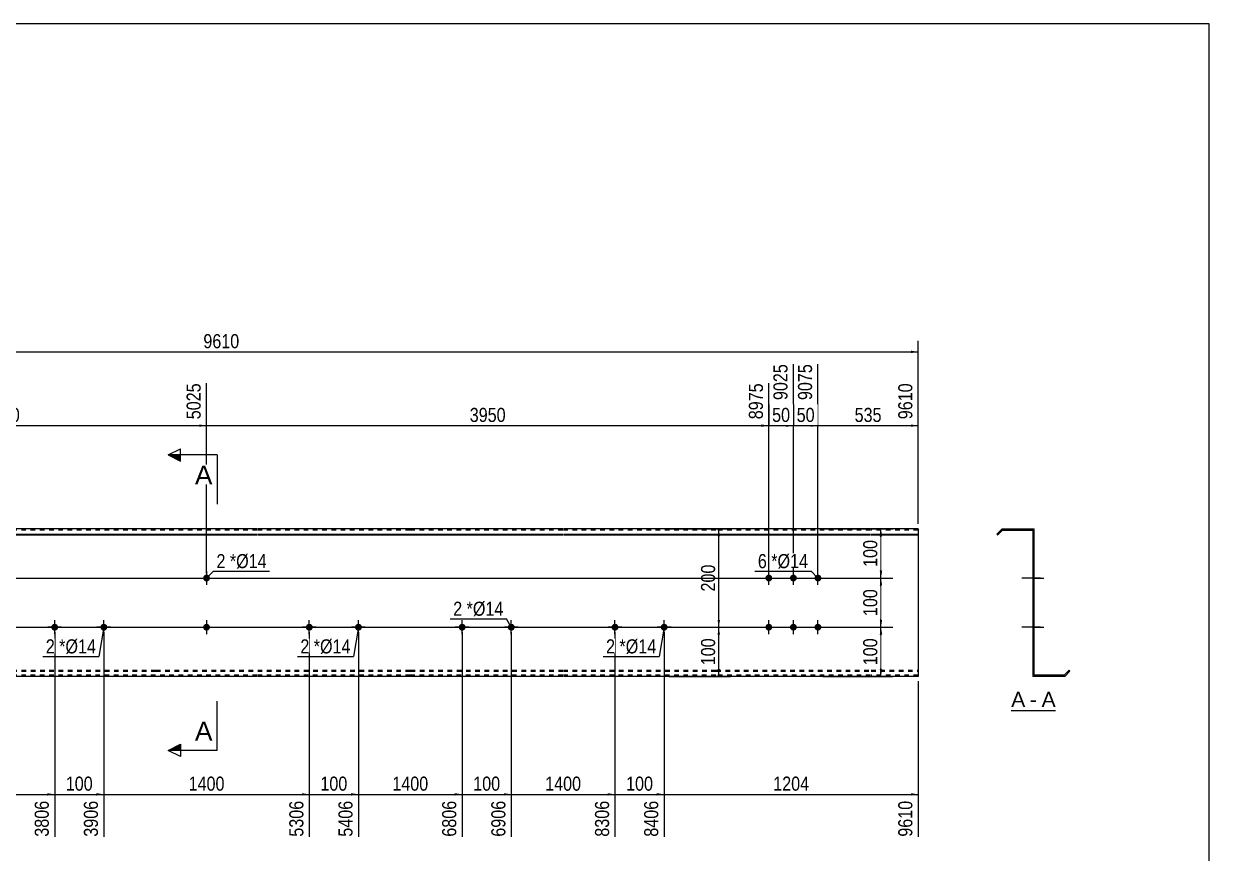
# Model space of a CAD drawing. Header units: millimetres. Extents: x -60 to 343, y -159 to 118.
# Drawn here: x 101.6 to 342.8, y -51 to 117.8 of the extents above; entities that cross this region are included whole.
import ezdxf

# ---------------------------------------------------------------- set-up
doc = ezdxf.new("R2010")
doc.units = ezdxf.units.MM
doc.linetypes.add('DXK_LINE_DOT1', pattern=[1.8814, 0.9407, -0.9407])
doc.styles.add('Arial', font='ARIAL.TTF', dxfattribs={"height": 0.2})
doc.styles.add('Arial Narrow', font='ARIALN.TTF', dxfattribs={"height": 0.2})

# ---------------------------------------------------------------- blocks, each defined once
blk = doc.blocks.new('Unknown-629085307-1779')
at = {"color": 5, "linetype": 'Continuous'}
for p, q in [((342.8, 117.75), (-57.2, 117.75)), ((342.8, -159.25), (342.8, 117.75))]:
    blk.add_line(p, q, dxfattribs=at)
blk = doc.blocks.new('Unknown-629085307-12 - 1234')
at = {"color": 7, "linetype": 'Continuous'}
blk.add_line((302.5, -21.95), (311.53, -21.95), dxfattribs=at)
at = {"color": 0, "linetype": 'Continuous'}
blk.add_wipeout([(305.34, -21.2), (305.34, -18), (302.5, -18), (302.5, -21.2)], dxfattribs=at)
blk.add_wipeout([(307.73, -21.2), (307.73, -18), (306.3, -18), (306.3, -21.2)], dxfattribs=at)
at = {"color": 96, "linetype": 'Continuous', "style": 'Arial'}
blk.add_text('A', height=3.06, dxfattribs=at).set_placement((302.5, -21.2))
at = {"color": 0, "linetype": 'Continuous'}
blk.add_wipeout([(311.53, -21.2), (311.53, -18), (308.69, -18), (308.69, -21.2)], dxfattribs=at)
at = {"color": 96, "linetype": 'Continuous', "style": 'Arial'}
for s, p in [('A', (308.69, -21.2)), ('-', (306.3, -21.2))]:
    blk.add_text(s, height=3.06, dxfattribs=at).set_placement(p)
blk = doc.blocks.new('Bolt-629085307-1223 - 1203')
at = {"linetype": 'Continuous'}
for points in [[(139.48, 5, -1), (138.08, 5, -1)], [(139.48, -5, -1), (138.08, -5, -1)]]:
    blk.add_hatch(color=3, dxfattribs=at).paths.add_polyline_path(points)
at = {"color": 3, "linetype": 'Continuous'}
for p, q in [((137.38, 5), (140.18, 5)), ((138.78, 6.4), (138.78, 3.6)), ((138.78, -3.6), (138.78, -6.4)), ((137.38, -5), (140.18, -5))]:
    blk.add_line(p, q, dxfattribs=at)
blk = doc.blocks.new('Part-629085307-1218 - 1203')
at = {"color": 2, "linetype": 'Continuous'}
for p, q in [((128.38, 15), (97.38, 15)), ((149.08, 15), (128.48, 15)), ((180.18, 15), (149.18, 15)), ((211.28, 15), (180.28, 15)), ((242.38, 15), (211.38, 15)), ((273.88, 15), (242.48, 15)), ((283.58, 15), (273.98, 15)), ((283.58, 15), (283.58, -15)), ((97.38, 13.94), (128.38, 13.94)), ((97.38, 13.76), (128.38, 13.76)), ((128.48, 13.94), (149.08, 13.94)), ((128.48, 13.76), (149.08, 13.76)), ((149.18, 13.94), (180.18, 13.94)), ((149.18, 13.76), (180.18, 13.76)), ((180.28, 13.94), (211.28, 13.94)), ((180.28, 13.76), (211.28, 13.76)), ((211.38, 13.94), (242.38, 13.94)), ((211.38, 13.76), (242.38, 13.76)), ((242.48, 13.94), (273.88, 13.94)), ((242.48, 13.76), (273.88, 13.76)), ((273.98, 13.94), (283.58, 13.94)), ((273.98, 13.76), (283.58, 13.76)), ((128.38, -15), (97.38, -15)), ((149.08, -15), (128.48, -15)), ((180.18, -15), (149.18, -15)), ((211.28, -15), (180.28, -15)), ((242.38, -15), (211.38, -15)), ((273.88, -15), (242.48, -15)), ((283.58, -15), (273.98, -15))]:
    blk.add_line(p, q, dxfattribs=at)
at = {"color": 7, "linetype": 'DXK_LINE_DOT1'}
for p, q in [((128.38, 14.75), (97.38, 14.75)), ((149.08, 14.75), (128.48, 14.75)), ((180.18, 14.75), (149.18, 14.75)), ((211.28, 14.75), (180.28, 14.75)), ((242.38, 14.75), (211.38, 14.75)), ((273.88, 14.75), (242.48, 14.75)), ((283.58, 14.75), (273.98, 14.75)), ((97.38, -13.76), (128.38, -13.76)), ((97.38, -13.94), (128.38, -13.94)), ((128.48, -13.76), (149.08, -13.76)), ((128.48, -13.94), (149.08, -13.94)), ((149.18, -13.76), (180.18, -13.76)), ((149.18, -13.94), (180.18, -13.94)), ((180.28, -13.76), (211.28, -13.76)), ((180.28, -13.94), (211.28, -13.94)), ((211.38, -13.76), (242.38, -13.76)), ((211.38, -13.94), (242.38, -13.94)), ((242.48, -13.76), (273.88, -13.76)), ((242.48, -13.94), (273.88, -13.94)), ((273.98, -13.76), (283.58, -13.76)), ((273.98, -13.94), (283.58, -13.94)), ((128.38, -14.75), (97.38, -14.75)), ((149.08, -14.75), (128.48, -14.75)), ((180.18, -14.75), (149.18, -14.75)), ((211.28, -14.75), (180.28, -14.75)), ((242.38, -14.75), (211.38, -14.75)), ((273.88, -14.75), (242.48, -14.75)), ((283.58, -14.75), (273.98, -14.75))]:
    blk.add_line(p, q, dxfattribs=at)
blk = doc.blocks.new('Bolt-629085307-1222 - 1203')
at = {"linetype": 'Continuous'}
for points in [[(252.48, 5, -1), (253.88, 5, -1)], [(257.48, 5, -1), (258.88, 5, -1)], [(262.48, 5, -1), (263.88, 5, -1)], [(252.48, -5, -1), (253.88, -5, -1)], [(257.48, -5, -1), (258.88, -5, -1)], [(262.48, -5, -1), (263.88, -5, -1)]]:
    blk.add_hatch(color=3, dxfattribs=at).paths.add_polyline_path(points)
at = {"color": 3, "linetype": 'Continuous'}
for p, q in [((251.78, 5), (254.58, 5)), ((253.18, 3.6), (253.18, 6.4)), ((256.78, 5), (259.58, 5)), ((258.18, 3.6), (258.18, 6.4)), ((261.78, 5), (264.58, 5)), ((263.18, 3.6), (263.18, 6.4)), ((253.18, -6.4), (253.18, -3.6)), ((258.18, -6.4), (258.18, -3.6)), ((263.18, -6.4), (263.18, -3.6)), ((251.78, -5), (254.58, -5)), ((256.78, -5), (259.58, -5)), ((261.78, -5), (264.58, -5))]:
    blk.add_line(p, q, dxfattribs=at)
blk = doc.blocks.new('Bolt-629085307-1225 - 1203')
at = {"linetype": 'Continuous'}
for points in [[(159.68, -5.7), (159.54, -5.69), (159.4, -5.64), (159.27, -5.57), (159.16, -5.47), (159.08, -5.35), (159.02, -5.22), (158.99, -5.08), (158.99, -4.93), (159.02, -4.79), (159.08, -4.65), (159.16, -4.53), (159.27, -4.44), (159.4, -4.36), (159.54, -4.32), (159.68, -4.3), (159.83, -4.32), (159.97, -4.36), (160.1, -4.44), (160.21, -4.53), (160.29, -4.65), (160.35, -4.79), (160.38, -4.93), (160.38, -5.08), (160.35, -5.22), (160.29, -5.35), (160.21, -5.47), (160.1, -5.57), (159.97, -5.64), (159.83, -5.69)], [(169.68, -5.7), (169.54, -5.69), (169.4, -5.64), (169.27, -5.57), (169.16, -5.47), (169.08, -5.35), (169.02, -5.22), (168.99, -5.08), (168.99, -4.93), (169.02, -4.79), (169.08, -4.65), (169.16, -4.53), (169.27, -4.44), (169.4, -4.36), (169.54, -4.32), (169.68, -4.3), (169.83, -4.32), (169.97, -4.36), (170.1, -4.44), (170.21, -4.53), (170.29, -4.65), (170.35, -4.79), (170.38, -4.93), (170.38, -5.08), (170.35, -5.22), (170.29, -5.35), (170.21, -5.47), (170.1, -5.57), (169.97, -5.64), (169.83, -5.69)]]:
    blk.add_hatch(color=3, dxfattribs=at).paths.add_polyline_path(points)
at = {"color": 3, "linetype": 'Continuous'}
for p, q in [((159.68, -6.4), (159.68, -3.6)), ((169.68, -6.4), (169.68, -3.6)), ((161.08, -5), (158.28, -5)), ((171.08, -5), (168.28, -5))]:
    blk.add_line(p, q, dxfattribs=at)
blk = doc.blocks.new('Bolt-629085307-1226 - 1203')
at = {"linetype": 'Continuous'}
for points in [[(221.88, -5.7), (221.74, -5.69), (221.6, -5.64), (221.47, -5.57), (221.36, -5.47), (221.28, -5.35), (221.22, -5.22), (221.19, -5.08), (221.19, -4.93), (221.22, -4.79), (221.28, -4.65), (221.36, -4.53), (221.47, -4.44), (221.6, -4.36), (221.74, -4.32), (221.88, -4.3), (222.03, -4.32), (222.17, -4.36), (222.3, -4.44), (222.41, -4.53), (222.49, -4.65), (222.55, -4.79), (222.58, -4.93), (222.58, -5.08), (222.55, -5.22), (222.49, -5.35), (222.41, -5.47), (222.3, -5.57), (222.17, -5.64), (222.03, -5.69)], [(231.88, -5.7), (231.74, -5.69), (231.6, -5.64), (231.47, -5.57), (231.36, -5.47), (231.28, -5.35), (231.22, -5.22), (231.19, -5.08), (231.19, -4.93), (231.22, -4.79), (231.28, -4.65), (231.36, -4.53), (231.47, -4.44), (231.6, -4.36), (231.74, -4.32), (231.88, -4.3), (232.03, -4.32), (232.17, -4.36), (232.3, -4.44), (232.41, -4.53), (232.49, -4.65), (232.55, -4.79), (232.58, -4.93), (232.58, -5.08), (232.55, -5.22), (232.49, -5.35), (232.41, -5.47), (232.3, -5.57), (232.17, -5.64), (232.03, -5.69)]]:
    blk.add_hatch(color=3, dxfattribs=at).paths.add_polyline_path(points)
at = {"color": 3, "linetype": 'Continuous'}
for p, q in [((221.88, -6.4), (221.88, -3.6)), ((231.88, -6.4), (231.88, -3.6)), ((223.28, -5), (220.48, -5)), ((233.28, -5), (230.48, -5))]:
    blk.add_line(p, q, dxfattribs=at)
blk = doc.blocks.new('Bolt-629085307-1227 - 1203')
at = {"linetype": 'Continuous'}
for points in [[(190.78, -5.7), (190.64, -5.69), (190.5, -5.64), (190.37, -5.57), (190.26, -5.47), (190.18, -5.35), (190.12, -5.22), (190.09, -5.08), (190.09, -4.93), (190.12, -4.79), (190.18, -4.65), (190.26, -4.53), (190.37, -4.44), (190.5, -4.36), (190.64, -4.32), (190.78, -4.3), (190.93, -4.32), (191.07, -4.36), (191.2, -4.44), (191.31, -4.53), (191.39, -4.65), (191.45, -4.79), (191.48, -4.93), (191.48, -5.08), (191.45, -5.22), (191.39, -5.35), (191.31, -5.47), (191.2, -5.57), (191.07, -5.64), (190.93, -5.69)], [(200.78, -5.7), (200.64, -5.69), (200.5, -5.64), (200.37, -5.57), (200.26, -5.47), (200.18, -5.35), (200.12, -5.22), (200.09, -5.08), (200.09, -4.93), (200.12, -4.79), (200.18, -4.65), (200.26, -4.53), (200.37, -4.44), (200.5, -4.36), (200.64, -4.32), (200.78, -4.3), (200.93, -4.32), (201.07, -4.36), (201.2, -4.44), (201.31, -4.53), (201.39, -4.65), (201.45, -4.79), (201.48, -4.93), (201.48, -5.08), (201.45, -5.22), (201.39, -5.35), (201.31, -5.47), (201.2, -5.57), (201.07, -5.64), (200.93, -5.69)]]:
    blk.add_hatch(color=3, dxfattribs=at).paths.add_polyline_path(points)
at = {"color": 3, "linetype": 'Continuous'}
for p, q in [((190.78, -6.4), (190.78, -3.6)), ((200.78, -6.4), (200.78, -3.6)), ((192.18, -5), (189.38, -5)), ((202.18, -5), (199.38, -5))]:
    blk.add_line(p, q, dxfattribs=at)
blk = doc.blocks.new('Bolt-629085307-1228 - 1203')
at = {"linetype": 'Continuous'}
for points in [[(107.88, -5.7), (107.74, -5.69), (107.6, -5.64), (107.47, -5.57), (107.36, -5.47), (107.28, -5.35), (107.22, -5.22), (107.19, -5.08), (107.19, -4.93), (107.22, -4.79), (107.28, -4.65), (107.36, -4.53), (107.47, -4.44), (107.6, -4.36), (107.74, -4.32), (107.88, -4.3), (108.03, -4.32), (108.17, -4.36), (108.3, -4.44), (108.41, -4.53), (108.49, -4.65), (108.55, -4.79), (108.58, -4.93), (108.58, -5.08), (108.55, -5.22), (108.49, -5.35), (108.41, -5.47), (108.3, -5.57), (108.17, -5.64), (108.03, -5.69)], [(117.88, -5.7), (117.74, -5.69), (117.6, -5.64), (117.47, -5.57), (117.36, -5.47), (117.28, -5.35), (117.22, -5.22), (117.19, -5.08), (117.19, -4.93), (117.22, -4.79), (117.28, -4.65), (117.36, -4.53), (117.47, -4.44), (117.6, -4.36), (117.74, -4.32), (117.88, -4.3), (118.03, -4.32), (118.17, -4.36), (118.3, -4.44), (118.41, -4.53), (118.49, -4.65), (118.55, -4.79), (118.58, -4.93), (118.58, -5.08), (118.55, -5.22), (118.49, -5.35), (118.41, -5.47), (118.3, -5.57), (118.17, -5.64), (118.03, -5.69)]]:
    blk.add_hatch(color=3, dxfattribs=at).paths.add_polyline_path(points)
at = {"color": 3, "linetype": 'Continuous'}
for p, q in [((107.88, -6.4), (107.88, -3.6)), ((117.88, -6.4), (117.88, -3.6)), ((109.28, -5), (106.48, -5)), ((119.28, -5), (116.48, -5))]:
    blk.add_line(p, q, dxfattribs=at)
blk = doc.blocks.new('Bolt-629085307-1240 - 1234')
at = {"linetype": 'Continuous'}
for points in [[(306.89, 5.7), (306.89, 4.3), (307.14, 4.3), (307.14, 5.7)], [(306.89, 5.7), (306.89, 4.3), (307.14, 4.3), (307.14, 5.7)], [(306.89, 5.7), (306.89, 4.3), (307.14, 4.3), (307.14, 5.7)], [(306.89, -4.3), (306.89, -5.7), (307.14, -5.7), (307.14, -4.3)], [(306.89, -4.3), (306.89, -5.7), (307.14, -5.7), (307.14, -4.3)], [(306.89, -4.3), (306.89, -5.7), (307.14, -5.7), (307.14, -4.3)]]:
    blk.add_hatch(color=3, dxfattribs=at).paths.add_polyline_path(points)
at = {"color": 3, "linetype": 'Continuous'}
for p, q in [((308.44, 5), (304.64, 5)), ((308.44, 5), (304.64, 5)), ((308.44, 5), (304.64, 5)), ((307.14, 5.7), (306.89, 5.7)), ((307.14, 5.7), (306.89, 5.7)), ((307.14, 5.7), (306.89, 5.7)), ((307.14, 4.3), (306.89, 4.3)), ((307.14, 4.3), (306.89, 4.3)), ((307.14, 4.3), (306.89, 4.3)), ((307.14, -4.3), (306.89, -4.3)), ((307.14, -4.3), (306.89, -4.3)), ((307.14, -4.3), (306.89, -4.3)), ((308.44, -5), (304.64, -5)), ((308.44, -5), (304.64, -5)), ((308.44, -5), (304.64, -5)), ((307.14, -5.7), (306.89, -5.7)), ((307.14, -5.7), (306.89, -5.7)), ((307.14, -5.7), (306.89, -5.7))]:
    blk.add_line(p, q, dxfattribs=at)
blk = doc.blocks.new('Part-629085307-1236 - 1234')
at = {"color": 2, "linetype": 'Continuous'}
for p, q in [((300.64, 15), (299.58, 13.94)), ((299.76, 13.76), (300.74, 14.75)), ((300.64, 15), (307.14, 15)), ((300.74, 14.75), (306.89, 14.75)), ((306.89, 14.75), (306.89, -15)), ((307.14, -14.75), (307.14, 15)), ((299.58, 13.94), (299.76, 13.76)), ((314.27, -13.76), (313.29, -14.75)), ((313.39, -15), (314.45, -13.94)), ((314.45, -13.94), (314.27, -13.76)), ((313.39, -15), (306.89, -15)), ((313.29, -14.75), (307.14, -14.75))]:
    blk.add_line(p, q, dxfattribs=at)
blk = doc.blocks.new('Bolt-629085307-1237 - 1234')
at = {"linetype": 'Continuous'}
for points in [[(306.89, 5.7), (306.89, 4.3), (307.14, 4.3), (307.14, 5.7)], [(306.89, 5.7), (306.89, 4.3), (307.14, 4.3), (307.14, 5.7)], [(306.89, 5.7), (306.89, 4.3), (307.14, 4.3), (307.14, 5.7)], [(306.89, -4.3), (306.89, -5.7), (307.14, -5.7), (307.14, -4.3)], [(306.89, -4.3), (306.89, -5.7), (307.14, -5.7), (307.14, -4.3)], [(306.89, -4.3), (306.89, -5.7), (307.14, -5.7), (307.14, -4.3)]]:
    blk.add_hatch(color=3, dxfattribs=at).paths.add_polyline_path(points)
at = {"color": 3, "linetype": 'Continuous'}
for p, q in [((308.44, 5), (304.64, 5)), ((308.44, 5), (304.64, 5)), ((308.44, 5), (304.64, 5)), ((307.14, 5.7), (306.89, 5.7)), ((307.14, 5.7), (306.89, 5.7)), ((307.14, 5.7), (306.89, 5.7)), ((307.14, 4.3), (306.89, 4.3)), ((307.14, 4.3), (306.89, 4.3)), ((307.14, 4.3), (306.89, 4.3)), ((307.14, -4.3), (306.89, -4.3)), ((307.14, -4.3), (306.89, -4.3)), ((307.14, -4.3), (306.89, -4.3)), ((308.44, -5), (304.64, -5)), ((308.44, -5), (304.64, -5)), ((308.44, -5), (304.64, -5)), ((307.14, -5.7), (306.89, -5.7)), ((307.14, -5.7), (306.89, -5.7)), ((307.14, -5.7), (306.89, -5.7))]:
    blk.add_line(p, q, dxfattribs=at)
blk = doc.blocks.new('Bolt-629085307-1238 - 1234')
at = {"linetype": 'Continuous'}
blk.add_hatch(color=3, dxfattribs=at).paths.add_polyline_path([(306.89, 5.7), (306.89, 4.3), (307.14, 4.3), (307.14, 5.7)])
blk.add_hatch(color=3, dxfattribs=at).paths.add_polyline_path([(306.89, 5.7), (306.89, 4.3), (307.14, 4.3), (307.14, 5.7)])
at = {"color": 3, "linetype": 'Continuous'}
for p, q in [((307.94, 5), (304.64, 5)), ((307.94, 5), (304.64, 5)), ((307.14, 5.7), (306.89, 5.7)), ((307.14, 5.7), (306.89, 5.7)), ((307.14, 4.3), (306.89, 4.3)), ((307.14, 4.3), (306.89, 4.3))]:
    blk.add_line(p, q, dxfattribs=at)
blk = doc.blocks.new('Bolt-629085307-1239 - 1234')
at = {"linetype": 'Continuous'}
blk.add_hatch(color=3, dxfattribs=at).paths.add_polyline_path([(306.89, -4.3), (306.89, -5.7), (307.14, -5.7), (307.14, -4.3)])
blk.add_hatch(color=3, dxfattribs=at).paths.add_polyline_path([(306.89, -4.3), (306.89, -5.7), (307.14, -5.7), (307.14, -4.3)])
at = {"color": 3, "linetype": 'Continuous'}
for p, q in [((307.14, -4.3), (306.89, -4.3)), ((307.14, -4.3), (306.89, -4.3)), ((307.94, -5), (304.64, -5)), ((307.94, -5), (304.64, -5)), ((307.14, -5.7), (306.89, -5.7)), ((307.14, -5.7), (306.89, -5.7))]:
    blk.add_line(p, q, dxfattribs=at)
blk = doc.blocks.new('Bolt-629085307-1241 - 1234')
at = {"linetype": 'Continuous'}
for points in [[(307.14, 4.3), (307.14, 5.7), (306.89, 5.7), (306.89, 4.3)], [(307.14, -5.7), (307.14, -4.3), (306.89, -4.3), (306.89, -5.7)]]:
    blk.add_hatch(color=3, dxfattribs=at).paths.add_polyline_path(points)
at = {"color": 3, "linetype": 'Continuous'}
for p, q in [((306.89, 5.7), (307.14, 5.7)), ((306.89, 5), (309.14, 5)), ((306.89, 4.3), (307.14, 4.3)), ((306.89, -4.3), (307.14, -4.3)), ((306.89, -5), (309.14, -5)), ((306.89, -5.7), (307.14, -5.7))]:
    blk.add_line(p, q, dxfattribs=at)
blk = doc.blocks.new('Bolt-629085307-1242 - 1234')
at = {"linetype": 'Continuous'}
blk.add_hatch(color=3, dxfattribs=at).paths.add_polyline_path([(307.14, -5.7), (307.14, -4.3), (306.89, -4.3), (306.89, -5.7)])
blk.add_hatch(color=3, dxfattribs=at).paths.add_polyline_path([(307.14, -5.7), (307.14, -4.3), (306.89, -4.3), (306.89, -5.7)])
at = {"color": 3, "linetype": 'Continuous'}
for p, q in [((307.14, -4.3), (306.89, -4.3)), ((307.14, -4.3), (306.89, -4.3)), ((307.89, -5), (304.94, -5)), ((307.89, -5), (304.94, -5)), ((307.14, -5.7), (306.89, -5.7)), ((307.14, -5.7), (306.89, -5.7))]:
    blk.add_line(p, q, dxfattribs=at)
blk = doc.blocks.new('Bolt-629085307-1243 - 1234')
at = {"linetype": 'Continuous'}
blk.add_hatch(color=3, dxfattribs=at).paths.add_polyline_path([(307.14, -5.7), (307.14, -4.3), (306.89, -4.3), (306.89, -5.7)])
blk.add_hatch(color=3, dxfattribs=at).paths.add_polyline_path([(307.14, -5.7), (307.14, -4.3), (306.89, -4.3), (306.89, -5.7)])
at = {"color": 3, "linetype": 'Continuous'}
for p, q in [((307.14, -4.3), (306.89, -4.3)), ((307.14, -4.3), (306.89, -4.3)), ((307.89, -5), (304.94, -5)), ((307.89, -5), (304.94, -5)), ((307.14, -5.7), (306.89, -5.7)), ((307.14, -5.7), (306.89, -5.7))]:
    blk.add_line(p, q, dxfattribs=at)
blk = doc.blocks.new('Bolt-629085307-1244 - 1234')
at = {"linetype": 'Continuous'}
blk.add_hatch(color=3, dxfattribs=at).paths.add_polyline_path([(307.14, -5.7), (307.14, -4.3), (306.89, -4.3), (306.89, -5.7)])
blk.add_hatch(color=3, dxfattribs=at).paths.add_polyline_path([(307.14, -5.7), (307.14, -4.3), (306.89, -4.3), (306.89, -5.7)])
at = {"color": 3, "linetype": 'Continuous'}
for p, q in [((307.14, -4.3), (306.89, -4.3)), ((307.14, -4.3), (306.89, -4.3)), ((307.89, -5), (304.94, -5)), ((307.89, -5), (304.94, -5)), ((307.14, -5.7), (306.89, -5.7)), ((307.14, -5.7), (306.89, -5.7))]:
    blk.add_line(p, q, dxfattribs=at)
blk = doc.blocks.new('Bolt-629085307-1245 - 1234')
at = {"linetype": 'Continuous'}
blk.add_hatch(color=3, dxfattribs=at).paths.add_polyline_path([(307.14, -5.7), (307.14, -4.3), (306.89, -4.3), (306.89, -5.7)])
blk.add_hatch(color=3, dxfattribs=at).paths.add_polyline_path([(307.14, -5.7), (307.14, -4.3), (306.89, -4.3), (306.89, -5.7)])
at = {"color": 3, "linetype": 'Continuous'}
for p, q in [((307.14, -4.3), (306.89, -4.3)), ((307.14, -4.3), (306.89, -4.3)), ((307.89, -5), (304.94, -5)), ((307.89, -5), (304.94, -5)), ((307.14, -5.7), (306.89, -5.7)), ((307.14, -5.7), (306.89, -5.7))]:
    blk.add_line(p, q, dxfattribs=at)
blk = doc.blocks.new('Bolt-629085307-1246 - 1234')
at = {"linetype": 'Continuous'}
blk.add_hatch(color=3, dxfattribs=at).paths.add_polyline_path([(307.14, -5.7), (307.14, -4.3), (306.89, -4.3), (306.89, -5.7)])
blk.add_hatch(color=3, dxfattribs=at).paths.add_polyline_path([(307.14, -5.7), (307.14, -4.3), (306.89, -4.3), (306.89, -5.7)])
at = {"color": 3, "linetype": 'Continuous'}
for p, q in [((307.14, -4.3), (306.89, -4.3)), ((307.14, -4.3), (306.89, -4.3)), ((307.89, -5), (304.94, -5)), ((307.89, -5), (304.94, -5)), ((307.14, -5.7), (306.89, -5.7)), ((307.14, -5.7), (306.89, -5.7))]:
    blk.add_line(p, q, dxfattribs=at)
blk = doc.blocks.new('StraightDimension-629085307-1367 - 1203')
at = {"linetype": 'Continuous'}
for points in [[(275.75, 13.5), (276, 15), (276.25, 13.5)], [(276.25, 6.5), (276, 5), (275.75, 6.5)]]:
    blk.add_hatch(color=7, dxfattribs=at).paths.add_polyline_path(points)
at = {"color": 7, "linetype": 'Continuous'}
for p, q in [((264.18, 15), (278.4, 15)), ((276, 5), (276, 15)), ((56.49, 5), (278.4, 5))]:
    blk.add_line(p, q, dxfattribs=at)
at = {"color": 0}
blk.add_wipeout([(275.85, 13.34), (271.65, 13.34), (271.65, 6.66), (275.85, 6.66)], dxfattribs=at)
at = {"color": 3, "style": 'Arial Narrow'}
blk.add_text('100', height=2.863, rotation=90.0002, dxfattribs=at).set_placement((275.25, 7.26))
blk = doc.blocks.new('StraightDimension-629085307-1264 - 1203')
at = {"linetype": 'Continuous'}
blk.add_hatch(color=7, dxfattribs=at).paths.add_polyline_path([(220.38, -38.75), (221.88, -39), (220.38, -39.25)])
at = {"color": 7, "linetype": 'Continuous'}
for p, q in [((200.78, -6), (200.78, -47.61)), ((221.88, -6), (221.88, -47.61)), ((200.78, -39), (221.88, -39))]:
    blk.add_line(p, q, dxfattribs=at)
at = {"color": 0}
blk.add_wipeout([(215.59, -38.85), (215.59, -34.65), (207.08, -34.65), (207.08, -38.85)], dxfattribs=at)
at = {"color": 0, "linetype": 'Continuous'}
blk.add_wipeout([(221.28, -39.7), (217.08, -39.7), (217.08, -48.21), (221.28, -48.21)], dxfattribs=at)
at = {"color": 3, "style": 'Arial Narrow'}
blk.add_text('1400', height=2.863, dxfattribs=at).set_placement((207.68, -38.25))
at = {"color": 3, "linetype": 'Continuous', "style": 'Arial Narrow'}
blk.add_text('8306', height=2.863, rotation=90.0002, dxfattribs=at).set_placement((220.68, -47.61))
blk = doc.blocks.new('StraightDimension-629085307-1262 - 1203')
at = {"linetype": 'Continuous'}
blk.add_hatch(color=7, dxfattribs=at).paths.add_polyline_path([(282.08, -38.75), (283.58, -39), (282.08, -39.25)])
at = {"color": 7, "linetype": 'Continuous'}
for p, q in [((231.88, -6), (231.88, -47.61)), ((283.58, -16), (283.58, -47.61)), ((231.88, -39), (283.58, -39))]:
    blk.add_line(p, q, dxfattribs=at)
at = {"color": 0}
blk.add_wipeout([(261.99, -38.85), (261.99, -34.65), (253.48, -34.65), (253.48, -38.85)], dxfattribs=at)
at = {"color": 0, "linetype": 'Continuous'}
blk.add_wipeout([(282.98, -39.7), (278.78, -39.7), (278.78, -48.21), (282.98, -48.21)], dxfattribs=at)
at = {"color": 3, "style": 'Arial Narrow'}
blk.add_text('1204', height=2.863, dxfattribs=at).set_placement((254.08, -38.25))
at = {"color": 3, "linetype": 'Continuous', "style": 'Arial Narrow'}
blk.add_text('9610', height=2.863, rotation=90.0002, dxfattribs=at).set_placement((282.38, -47.61))
blk = doc.blocks.new('StraightDimension-629085307-1263 - 1203')
at = {"linetype": 'Continuous'}
blk.add_hatch(color=7, dxfattribs=at).paths.add_polyline_path([(230.38, -38.75), (231.88, -39), (230.38, -39.25)])
at = {"color": 7, "linetype": 'Continuous'}
for p, q in [((221.88, -6), (221.88, -47.61)), ((231.88, -6), (231.88, -47.61)), ((221.88, -39), (231.88, -39))]:
    blk.add_line(p, q, dxfattribs=at)
at = {"color": 0}
blk.add_wipeout([(230.23, -38.85), (230.23, -34.65), (223.54, -34.65), (223.54, -38.85)], dxfattribs=at)
at = {"color": 3, "style": 'Arial Narrow'}
blk.add_text('100', height=2.863, dxfattribs=at).set_placement((224.14, -38.25))
at = {"color": 0, "linetype": 'Continuous'}
blk.add_wipeout([(231.28, -39.7), (227.08, -39.7), (227.08, -48.21), (231.28, -48.21)], dxfattribs=at)
at = {"color": 3, "linetype": 'Continuous', "style": 'Arial Narrow'}
blk.add_text('8406', height=2.863, rotation=90.0002, dxfattribs=at).set_placement((230.68, -47.61))
blk = doc.blocks.new('StraightDimension-629085307-1265 - 1203')
at = {"linetype": 'Continuous'}
blk.add_hatch(color=7, dxfattribs=at).paths.add_polyline_path([(199.28, -38.75), (200.78, -39), (199.28, -39.25)])
at = {"color": 7, "linetype": 'Continuous'}
for p, q in [((190.78, -6), (190.78, -47.61)), ((200.78, -6), (200.78, -47.61)), ((190.78, -39), (200.78, -39))]:
    blk.add_line(p, q, dxfattribs=at)
at = {"color": 0}
blk.add_wipeout([(199.13, -38.85), (199.13, -34.65), (192.44, -34.65), (192.44, -38.85)], dxfattribs=at)
at = {"color": 3, "style": 'Arial Narrow'}
blk.add_text('100', height=2.863, dxfattribs=at).set_placement((193.04, -38.25))
at = {"color": 0, "linetype": 'Continuous'}
blk.add_wipeout([(200.18, -39.7), (195.98, -39.7), (195.98, -48.21), (200.18, -48.21)], dxfattribs=at)
at = {"color": 3, "linetype": 'Continuous', "style": 'Arial Narrow'}
blk.add_text('6906', height=2.863, rotation=90.0002, dxfattribs=at).set_placement((199.58, -47.61))
blk = doc.blocks.new('StraightDimension-629085307-1266 - 1203')
at = {"linetype": 'Continuous'}
blk.add_hatch(color=7, dxfattribs=at).paths.add_polyline_path([(189.28, -38.75), (190.78, -39), (189.28, -39.25)])
at = {"color": 7, "linetype": 'Continuous'}
for p, q in [((169.68, -6), (169.68, -47.61)), ((190.78, -6), (190.78, -47.61)), ((169.68, -39), (190.78, -39))]:
    blk.add_line(p, q, dxfattribs=at)
at = {"color": 0}
blk.add_wipeout([(184.49, -38.85), (184.49, -34.65), (175.98, -34.65), (175.98, -38.85)], dxfattribs=at)
at = {"color": 0, "linetype": 'Continuous'}
blk.add_wipeout([(190.18, -39.7), (185.98, -39.7), (185.98, -48.21), (190.18, -48.21)], dxfattribs=at)
at = {"color": 3, "style": 'Arial Narrow'}
blk.add_text('1400', height=2.863, dxfattribs=at).set_placement((176.58, -38.25))
at = {"color": 3, "linetype": 'Continuous', "style": 'Arial Narrow'}
blk.add_text('6806', height=2.863, rotation=90.0002, dxfattribs=at).set_placement((189.58, -47.61))
blk = doc.blocks.new('StraightDimension-629085307-1267 - 1203')
at = {"linetype": 'Continuous'}
blk.add_hatch(color=7, dxfattribs=at).paths.add_polyline_path([(168.18, -38.75), (169.68, -39), (168.18, -39.25)])
at = {"color": 7, "linetype": 'Continuous'}
for p, q in [((159.68, -6), (159.68, -47.61)), ((169.68, -6), (169.68, -47.61)), ((159.68, -39), (169.68, -39))]:
    blk.add_line(p, q, dxfattribs=at)
at = {"color": 0}
blk.add_wipeout([(168.03, -38.85), (168.03, -34.65), (161.34, -34.65), (161.34, -38.85)], dxfattribs=at)
at = {"color": 3, "style": 'Arial Narrow'}
blk.add_text('100', height=2.863, dxfattribs=at).set_placement((161.94, -38.25))
at = {"color": 0, "linetype": 'Continuous'}
blk.add_wipeout([(169.08, -39.7), (164.88, -39.7), (164.88, -48.21), (169.08, -48.21)], dxfattribs=at)
at = {"color": 3, "linetype": 'Continuous', "style": 'Arial Narrow'}
blk.add_text('5406', height=2.863, rotation=90.0002, dxfattribs=at).set_placement((168.48, -47.61))
blk = doc.blocks.new('StraightDimension-629085307-1268 - 1203')
at = {"linetype": 'Continuous'}
blk.add_hatch(color=7, dxfattribs=at).paths.add_polyline_path([(158.18, -38.75), (159.68, -39), (158.18, -39.25)])
at = {"color": 7, "linetype": 'Continuous'}
for p, q in [((117.88, -6), (117.88, -47.61)), ((159.68, -6), (159.68, -47.61)), ((117.88, -39), (159.68, -39))]:
    blk.add_line(p, q, dxfattribs=at)
at = {"color": 0}
blk.add_wipeout([(143.04, -38.85), (143.04, -34.65), (134.53, -34.65), (134.53, -38.85)], dxfattribs=at)
at = {"color": 0, "linetype": 'Continuous'}
blk.add_wipeout([(159.08, -39.7), (154.88, -39.7), (154.88, -48.21), (159.08, -48.21)], dxfattribs=at)
at = {"color": 3, "style": 'Arial Narrow'}
blk.add_text('1400', height=2.863, dxfattribs=at).set_placement((135.13, -38.25))
at = {"color": 3, "linetype": 'Continuous', "style": 'Arial Narrow'}
blk.add_text('5306', height=2.863, rotation=90.0002, dxfattribs=at).set_placement((158.48, -47.61))
blk = doc.blocks.new('StraightDimension-629085307-1269 - 1203')
at = {"linetype": 'Continuous'}
blk.add_hatch(color=7, dxfattribs=at).paths.add_polyline_path([(116.38, -38.75), (117.88, -39), (116.38, -39.25)])
at = {"color": 7, "linetype": 'Continuous'}
for p, q in [((107.88, -6), (107.88, -47.61)), ((117.88, -6), (117.88, -47.61)), ((107.88, -39), (117.88, -39))]:
    blk.add_line(p, q, dxfattribs=at)
at = {"color": 0}
blk.add_wipeout([(116.23, -38.85), (116.23, -34.65), (109.54, -34.65), (109.54, -38.85)], dxfattribs=at)
at = {"color": 3, "style": 'Arial Narrow'}
blk.add_text('100', height=2.863, dxfattribs=at).set_placement((110.14, -38.25))
at = {"color": 0, "linetype": 'Continuous'}
blk.add_wipeout([(117.28, -39.7), (113.08, -39.7), (113.08, -48.21), (117.28, -48.21)], dxfattribs=at)
at = {"color": 3, "linetype": 'Continuous', "style": 'Arial Narrow'}
blk.add_text('3906', height=2.863, rotation=90.0002, dxfattribs=at).set_placement((116.68, -47.61))
blk = doc.blocks.new('StraightDimension-629085307-1270 - 1203')
at = {"linetype": 'Continuous'}
blk.add_hatch(color=7, dxfattribs=at).paths.add_polyline_path([(106.38, -38.75), (107.88, -39), (106.38, -39.25)])
at = {"color": 7, "linetype": 'Continuous'}
for p, q in [((86.78, -6), (86.78, -47.61)), ((107.88, -6), (107.88, -47.61)), ((86.78, -39), (107.88, -39))]:
    blk.add_line(p, q, dxfattribs=at)
at = {"color": 0}
blk.add_wipeout([(100.68, -38.85), (100.68, -34.65), (93.99, -34.65), (93.99, -38.85)], dxfattribs=at)
at = {"color": 0, "linetype": 'Continuous'}
blk.add_wipeout([(107.28, -39.7), (103.08, -39.7), (103.08, -48.21), (107.28, -48.21)], dxfattribs=at)
at = {"color": 3, "style": 'Arial Narrow'}
blk.add_text('700', height=2.863, dxfattribs=at).set_placement((94.59, -38.25))
at = {"color": 3, "linetype": 'Continuous', "style": 'Arial Narrow'}
blk.add_text('3806', height=2.863, rotation=90.0002, dxfattribs=at).set_placement((106.68, -47.61))
blk = doc.blocks.new('StraightDimension-629085307-1351 - 1203')
at = {"linetype": 'Continuous'}
for points in [[(242.75, 13.5), (243, 15), (243.25, 13.5)], [(243.25, -3.5), (243, -5), (242.75, -3.5)]]:
    blk.add_hatch(color=7, dxfattribs=at).paths.add_polyline_path(points)
at = {"color": 7, "linetype": 'Continuous'}
for p, q in [((232.88, 15), (245.4, 15)), ((243, -5), (243, 15)), ((87.78, -5), (245.4, -5))]:
    blk.add_line(p, q, dxfattribs=at)
at = {"color": 0}
blk.add_wipeout([(242.85, 8.34), (238.65, 8.34), (238.65, 1.66), (242.85, 1.66)], dxfattribs=at)
at = {"color": 3, "style": 'Arial Narrow'}
blk.add_text('200', height=2.863, rotation=90.0002, dxfattribs=at).set_placement((242.25, 2.26))
blk = doc.blocks.new('StraightDimension-629085307-1307 - 1203')
at = {"linetype": 'Continuous'}
blk.add_hatch(color=7, dxfattribs=at).paths.add_polyline_path([(282.08, 36.25), (283.58, 36), (282.08, 35.75)])
at = {"color": 7, "linetype": 'Continuous'}
for p, q in [((263.18, 6), (263.18, 48.51)), ((283.58, 16), (283.58, 44.61)), ((263.18, 36), (283.58, 36))]:
    blk.add_line(p, q, dxfattribs=at)
at = {"color": 0, "linetype": 'Continuous'}
blk.add_wipeout([(282.98, 45.21), (278.78, 45.21), (278.78, 36.7), (282.98, 36.7)], dxfattribs=at)
at = {"color": 0}
blk.add_wipeout([(276.72, 36.15), (276.72, 40.35), (270.04, 40.35), (270.04, 36.15)], dxfattribs=at)
at = {"color": 3, "linetype": 'Continuous', "style": 'Arial Narrow'}
blk.add_text('9610', height=2.863, rotation=90.0002, dxfattribs=at).set_placement((282.38, 37.3))
at = {"color": 3, "style": 'Arial Narrow'}
blk.add_text('535', height=2.863, dxfattribs=at).set_placement((270.64, 36.75))
blk = doc.blocks.new('StraightDimension-629085307-1308 - 1203')
at = {"linetype": 'Continuous'}
blk.add_hatch(color=7, dxfattribs=at).paths.add_polyline_path([(261.68, 36.25), (263.18, 36), (261.68, 35.75)])
at = {"color": 7, "linetype": 'Continuous'}
for p, q in [((258.18, 6), (258.18, 48.51)), ((263.18, 6), (263.18, 48.51)), ((258.18, 36), (263.18, 36))]:
    blk.add_line(p, q, dxfattribs=at)
at = {"color": 0}
blk.add_wipeout([(263.11, 36.15), (263.11, 40.35), (258.25, 40.35), (258.25, 36.15)], dxfattribs=at)
at = {"color": 0, "linetype": 'Continuous'}
blk.add_wipeout([(262.58, 49.11), (258.38, 49.11), (258.38, 40.6), (262.58, 40.6)], dxfattribs=at)
at = {"color": 3, "linetype": 'Continuous', "style": 'Arial Narrow'}
blk.add_text('9075', height=2.863, rotation=90.0002, dxfattribs=at).set_placement((261.98, 41.2))
at = {"color": 3, "style": 'Arial Narrow'}
blk.add_text('50', height=2.863, dxfattribs=at).set_placement((258.85, 36.75))
blk = doc.blocks.new('StraightDimension-629085307-1309 - 1203')
at = {"linetype": 'Continuous'}
blk.add_hatch(color=7, dxfattribs=at).paths.add_polyline_path([(256.68, 36.25), (258.18, 36), (256.68, 35.75)])
at = {"color": 7, "linetype": 'Continuous'}
for p, q in [((258.18, 6), (258.18, 48.51)), ((253.18, 6), (253.18, 44.61)), ((253.18, 36), (258.18, 36))]:
    blk.add_line(p, q, dxfattribs=at)
at = {"color": 0}
blk.add_wipeout([(258.11, 36.15), (258.11, 40.35), (253.25, 40.35), (253.25, 36.15)], dxfattribs=at)
at = {"color": 0, "linetype": 'Continuous'}
blk.add_wipeout([(257.58, 49.11), (253.38, 49.11), (253.38, 40.6), (257.58, 40.6)], dxfattribs=at)
at = {"color": 3, "linetype": 'Continuous', "style": 'Arial Narrow'}
blk.add_text('9025', height=2.863, rotation=90.0002, dxfattribs=at).set_placement((256.98, 41.2))
at = {"color": 3, "style": 'Arial Narrow'}
blk.add_text('50', height=2.863, dxfattribs=at).set_placement((253.85, 36.75))
blk = doc.blocks.new('StraightDimension-629085307-1310 - 1203')
at = {"linetype": 'Continuous'}
blk.add_hatch(color=7, dxfattribs=at).paths.add_polyline_path([(251.68, 36.25), (253.18, 36), (251.68, 35.75)])
at = {"color": 7, "linetype": 'Continuous'}
for p, q in [((138.78, 6), (138.78, 44.61)), ((253.18, 6), (253.18, 44.61)), ((138.78, 36), (253.18, 36))]:
    blk.add_line(p, q, dxfattribs=at)
at = {"color": 0, "linetype": 'Continuous'}
blk.add_wipeout([(252.58, 45.21), (248.38, 45.21), (248.38, 36.7), (252.58, 36.7)], dxfattribs=at)
at = {"color": 0}
blk.add_wipeout([(200.24, 36.15), (200.24, 40.35), (191.73, 40.35), (191.73, 36.15)], dxfattribs=at)
at = {"color": 3, "linetype": 'Continuous', "style": 'Arial Narrow'}
blk.add_text('8975', height=2.863, rotation=90.0002, dxfattribs=at).set_placement((251.98, 37.3))
at = {"color": 3, "style": 'Arial Narrow'}
blk.add_text('3950', height=2.863, dxfattribs=at).set_placement((192.33, 36.75))
blk = doc.blocks.new('StraightDimension-629085307-1311 - 1203')
at = {"linetype": 'Continuous'}
blk.add_hatch(color=7, dxfattribs=at).paths.add_polyline_path([(137.28, 36.25), (138.78, 36), (137.28, 35.75)])
at = {"color": 7, "linetype": 'Continuous'}
for p, q in [((55.49, 6), (55.49, 44.61)), ((138.78, 6), (138.78, 44.61)), ((55.49, 36), (138.78, 36))]:
    blk.add_line(p, q, dxfattribs=at)
at = {"color": 0, "linetype": 'Continuous'}
blk.add_wipeout([(138.18, 45.21), (133.98, 45.21), (133.98, 36.7), (138.18, 36.7)], dxfattribs=at)
at = {"color": 0}
blk.add_wipeout([(101.39, 36.15), (101.39, 40.35), (92.88, 40.35), (92.88, 36.15)], dxfattribs=at)
at = {"color": 3, "linetype": 'Continuous', "style": 'Arial Narrow'}
blk.add_text('5025', height=2.863, rotation=90.0002, dxfattribs=at).set_placement((137.58, 37.3))
at = {"color": 3, "style": 'Arial Narrow'}
blk.add_text('3000', height=2.863, dxfattribs=at).set_placement((93.48, 36.75))
blk = doc.blocks.new('StraightDimension-629085307-1352 - 1203')
at = {"linetype": 'Continuous'}
for points in [[(242.75, -6.5), (243, -5), (243.25, -6.5)], [(243.25, -13.5), (243, -15), (242.75, -13.5)]]:
    blk.add_hatch(color=7, dxfattribs=at).paths.add_polyline_path(points)
at = {"color": 7, "linetype": 'Continuous'}
for p, q in [((87.78, -5), (245.4, -5)), ((243, -15), (243, -5)), ((232.88, -15), (245.4, -15))]:
    blk.add_line(p, q, dxfattribs=at)
at = {"color": 0}
blk.add_wipeout([(242.85, -6.66), (238.65, -6.66), (238.65, -13.34), (242.85, -13.34)], dxfattribs=at)
at = {"color": 3, "style": 'Arial Narrow'}
blk.add_text('100', height=2.863, rotation=90.0002, dxfattribs=at).set_placement((242.25, -12.74))
blk = doc.blocks.new('StraightDimension-629085307-1368 - 1203')
at = {"linetype": 'Continuous'}
for points in [[(275.75, 3.5), (276, 5), (276.25, 3.5)], [(276.25, -3.5), (276, -5), (275.75, -3.5)]]:
    blk.add_hatch(color=7, dxfattribs=at).paths.add_polyline_path(points)
at = {"color": 7, "linetype": 'Continuous'}
for p, q in [((56.49, 5), (278.4, 5)), ((276, -5), (276, 5)), ((56.49, -5), (278.4, -5))]:
    blk.add_line(p, q, dxfattribs=at)
at = {"color": 0}
blk.add_wipeout([(275.85, 3.34), (271.65, 3.34), (271.65, -3.34), (275.85, -3.34)], dxfattribs=at)
at = {"color": 3, "style": 'Arial Narrow'}
blk.add_text('100', height=2.863, rotation=90.0002, dxfattribs=at).set_placement((275.25, -2.74))
blk = doc.blocks.new('StraightDimension-629085307-1369 - 1203')
at = {"linetype": 'Continuous'}
for points in [[(275.75, -6.5), (276, -5), (276.25, -6.5)], [(276.25, -13.5), (276, -15), (275.75, -13.5)]]:
    blk.add_hatch(color=7, dxfattribs=at).paths.add_polyline_path(points)
at = {"color": 7, "linetype": 'Continuous'}
for p, q in [((56.49, -5), (278.4, -5)), ((276, -15), (276, -5)), ((264.18, -15), (278.4, -15))]:
    blk.add_line(p, q, dxfattribs=at)
at = {"color": 0}
blk.add_wipeout([(275.85, -6.66), (271.65, -6.66), (271.65, -13.34), (275.85, -13.34)], dxfattribs=at)
at = {"color": 3, "style": 'Arial Narrow'}
blk.add_text('100', height=2.863, rotation=90.0002, dxfattribs=at).set_placement((275.25, -12.74))
blk = doc.blocks.new('StraightDimension-629085307-1389 - 1203')
at = {"linetype": 'Continuous'}
blk.add_hatch(color=7, dxfattribs=at).paths.add_polyline_path([(282.08, 51.25), (283.58, 51), (282.08, 50.75)])
at = {"color": 7, "linetype": 'Continuous'}
for p, q in [((283.58, 16), (283.58, 53.25)), ((0, 51), (283.58, 51))]:
    blk.add_line(p, q, dxfattribs=at)
at = {"color": 0}
blk.add_wipeout([(146.05, 51.15), (146.05, 55.35), (137.53, 55.35), (137.53, 51.15)], dxfattribs=at)
at = {"color": 3, "style": 'Arial Narrow'}
blk.add_text('9610', height=2.863, dxfattribs=at).set_placement((138.13, 51.75))
blk = doc.blocks.new('Mark-629085307-1412 - 1203')
at = {"color": 0}
blk.add_wipeout([(190.79, -2.67), (190.79, 0.33), (188.97, 0.33), (188.97, -2.67)], dxfattribs=at)
blk.add_wipeout([(190.79, -2.67), (190.79, 0.33), (188.97, 0.33), (188.97, -2.67)], dxfattribs=at)
blk.add_wipeout([(192.97, -2.67), (192.97, 0.33), (191.69, 0.33), (191.69, -2.67)], dxfattribs=at)
blk.add_wipeout([(192.97, -2.67), (192.97, 0.33), (191.69, 0.33), (191.69, -2.67)], dxfattribs=at)
at = {"color": 3, "style": 'Arial Narrow'}
blk.add_text('2', height=2.86, dxfattribs=at).set_placement((188.97, -2.67))
at = {"color": 0}
blk.add_wipeout([(199.18, -2.67), (199.18, 0.33), (192.97, 0.33), (192.97, -2.67)], dxfattribs=at)
blk.add_wipeout([(199.18, -2.67), (199.18, 0.33), (192.97, 0.33), (192.97, -2.67)], dxfattribs=at)
at = {"color": 7, "linetype": 'Continuous'}
for p in [(188.37, -3.27), (200.78, -5)]:
    blk.add_line(p, (199.78, -3.27), dxfattribs=at)
at = {"color": 3, "style": 'Arial Narrow'}
for s, height, p in [('*', 2.86, (191.69, -2.67)), ('Ø14', 2.863, (192.97, -2.67))]:
    blk.add_text(s, height=height, dxfattribs=at).set_placement(p)
blk = doc.blocks.new('Mark-629085307-1411 - 1203')
at = {"color": 0}
blk.add_wipeout([(221.89, -10.33), (221.89, -7.33), (220.07, -7.33), (220.07, -10.33)], dxfattribs=at)
blk.add_wipeout([(221.89, -10.33), (221.89, -7.33), (220.07, -7.33), (220.07, -10.33)], dxfattribs=at)
blk.add_wipeout([(224.07, -10.33), (224.07, -7.33), (222.79, -7.33), (222.79, -10.33)], dxfattribs=at)
blk.add_wipeout([(224.07, -10.33), (224.07, -7.33), (222.79, -7.33), (222.79, -10.33)], dxfattribs=at)
at = {"color": 3, "style": 'Arial Narrow'}
blk.add_text('2', height=2.86, dxfattribs=at).set_placement((220.07, -10.33))
at = {"color": 0}
blk.add_wipeout([(230.28, -10.33), (230.28, -7.33), (224.07, -7.33), (224.07, -10.33)], dxfattribs=at)
blk.add_wipeout([(230.28, -10.33), (230.28, -7.33), (224.07, -7.33), (224.07, -10.33)], dxfattribs=at)
at = {"color": 7, "linetype": 'Continuous'}
for p in [(231.88, -5), (219.47, -10.93)]:
    blk.add_line(p, (230.88, -10.93), dxfattribs=at)
at = {"color": 3, "style": 'Arial Narrow'}
for s, height, p in [('*', 2.86, (222.79, -10.33)), ('Ø14', 2.863, (224.07, -10.33))]:
    blk.add_text(s, height=height, dxfattribs=at).set_placement(p)
blk = doc.blocks.new('Mark-629085307-1410 - 1203')
at = {"color": 0}
blk.add_wipeout([(159.69, -10.33), (159.69, -7.33), (157.87, -7.33), (157.87, -10.33)], dxfattribs=at)
blk.add_wipeout([(159.69, -10.33), (159.69, -7.33), (157.87, -7.33), (157.87, -10.33)], dxfattribs=at)
blk.add_wipeout([(161.87, -10.33), (161.87, -7.33), (160.59, -7.33), (160.59, -10.33)], dxfattribs=at)
blk.add_wipeout([(161.87, -10.33), (161.87, -7.33), (160.59, -7.33), (160.59, -10.33)], dxfattribs=at)
at = {"color": 3, "style": 'Arial Narrow'}
blk.add_text('2', height=2.86, dxfattribs=at).set_placement((157.87, -10.33))
at = {"color": 0}
blk.add_wipeout([(168.08, -10.33), (168.08, -7.33), (161.87, -7.33), (161.87, -10.33)], dxfattribs=at)
blk.add_wipeout([(168.08, -10.33), (168.08, -7.33), (161.87, -7.33), (161.87, -10.33)], dxfattribs=at)
at = {"color": 7, "linetype": 'Continuous'}
for p in [(169.68, -5), (157.27, -10.93)]:
    blk.add_line(p, (168.68, -10.93), dxfattribs=at)
at = {"color": 3, "style": 'Arial Narrow'}
for s, height, p in [('*', 2.86, (160.59, -10.33)), ('Ø14', 2.863, (161.87, -10.33))]:
    blk.add_text(s, height=height, dxfattribs=at).set_placement(p)
blk = doc.blocks.new('Mark-629085307-1408 - 1203')
at = {"color": 0}
blk.add_wipeout([(142.63, 7.01), (142.63, 10.01), (140.8, 10.01), (140.8, 7.01)], dxfattribs=at)
blk.add_wipeout([(142.63, 7.01), (142.63, 10.01), (140.8, 10.01), (140.8, 7.01)], dxfattribs=at)
at = {"color": 7, "linetype": 'Continuous'}
blk.add_line((138.78, 5), (140.2, 6.41), dxfattribs=at)
at = {"color": 0}
blk.add_wipeout([(144.8, 7.01), (144.8, 10.01), (143.53, 10.01), (143.53, 7.01)], dxfattribs=at)
blk.add_wipeout([(144.8, 7.01), (144.8, 10.01), (143.53, 10.01), (143.53, 7.01)], dxfattribs=at)
at = {"color": 3, "style": 'Arial Narrow'}
blk.add_text('2', height=2.86, dxfattribs=at).set_placement((140.8, 7.01))
at = {"color": 0}
blk.add_wipeout([(151.02, 7.01), (151.02, 10.01), (144.8, 10.01), (144.8, 7.01)], dxfattribs=at)
blk.add_wipeout([(151.02, 7.01), (151.02, 10.01), (144.8, 10.01), (144.8, 7.01)], dxfattribs=at)
at = {"color": 7, "linetype": 'Continuous'}
blk.add_line((140.2, 6.41), (151.62, 6.41), dxfattribs=at)
at = {"color": 3, "style": 'Arial Narrow'}
for s, height, p in [('*', 2.86, (143.53, 7.01)), ('Ø14', 2.863, (144.8, 7.01))]:
    blk.add_text(s, height=height, dxfattribs=at).set_placement(p)
blk = doc.blocks.new('SectionMark-629085307-1260 - 1203')
at = {"linetype": 'Continuous'}
for points in [[(133.47, 30.05), (133.47, 28.8), (130.97, 30.05)], [(133.47, -28.8), (133.47, -30.05), (130.97, -30.05)]]:
    blk.add_hatch(color=30, dxfattribs=at).paths.add_polyline_path(points)
at = {"color": 30, "linetype": 'Continuous'}
for p, q in [((130.97, 30.05), (133.47, 31.3)), ((140.97, 30.05), (130.97, 30.05)), ((130.97, 30.05), (133.47, 28.8)), ((133.47, 28.8), (133.47, 31.3)), ((130.97, -30.05), (133.47, -28.8)), ((133.47, -28.8), (133.47, -31.3)), ((140.97, -30.05), (130.97, -30.05)), ((133.47, -31.3), (130.97, -30.05))]:
    blk.add_line(p, q, dxfattribs=at)
at = {"color": 0, "linetype": 'Continuous'}
for points in [[(139.97, 24.05), (139.97, 28.05), (136.42, 28.05), (136.42, 24.05)], [(139.97, -28.05), (139.97, -24.05), (136.42, -24.05), (136.42, -28.05)]]:
    blk.add_wipeout(points, dxfattribs=at)
at = {"color": 30, "linetype": 'Continuous'}
for p, q in [((140.97, 30.05), (140.97, 20.05)), ((140.97, -30.05), (140.97, -20.05))]:
    blk.add_line(p, q, dxfattribs=at)
at = {"color": 96, "linetype": 'Continuous', "style": 'Arial'}
for p in [(136.42, 24.05), (136.42, -28.05)]:
    blk.add_text('A', height=3.82, dxfattribs=at).set_placement(p)
blk = doc.blocks.new('Mark-629085307-1407 - 1203')
at = {"color": 0}
blk.add_wipeout([(252.78, 7.01), (252.78, 10.01), (250.95, 10.01), (250.95, 7.01)], dxfattribs=at)
blk.add_wipeout([(252.78, 7.01), (252.78, 10.01), (250.95, 10.01), (250.95, 7.01)], dxfattribs=at)
blk.add_wipeout([(254.95, 7.01), (254.95, 10.01), (253.68, 10.01), (253.68, 7.01)], dxfattribs=at)
blk.add_wipeout([(254.95, 7.01), (254.95, 10.01), (253.68, 10.01), (253.68, 7.01)], dxfattribs=at)
at = {"color": 3, "style": 'Arial Narrow'}
blk.add_text('6', height=2.86, dxfattribs=at).set_placement((250.95, 7.01))
at = {"color": 0}
blk.add_wipeout([(261.17, 7.01), (261.17, 10.01), (254.95, 10.01), (254.95, 7.01)], dxfattribs=at)
blk.add_wipeout([(261.17, 7.01), (261.17, 10.01), (254.95, 10.01), (254.95, 7.01)], dxfattribs=at)
at = {"color": 7, "linetype": 'Continuous'}
for p in [(250.35, 6.41), (263.18, 5)]:
    blk.add_line(p, (261.77, 6.41), dxfattribs=at)
at = {"color": 3, "style": 'Arial Narrow'}
for s, height, p in [('*', 2.86, (253.68, 7.01)), ('Ø14', 2.863, (254.95, 7.01))]:
    blk.add_text(s, height=height, dxfattribs=at).set_placement(p)
blk = doc.blocks.new('Mark-629085307-1413 - 1203')
at = {"color": 0}
blk.add_wipeout([(107.89, -10.33), (107.89, -7.33), (106.07, -7.33), (106.07, -10.33)], dxfattribs=at)
blk.add_wipeout([(107.89, -10.33), (107.89, -7.33), (106.07, -7.33), (106.07, -10.33)], dxfattribs=at)
blk.add_wipeout([(110.07, -10.33), (110.07, -7.33), (108.79, -7.33), (108.79, -10.33)], dxfattribs=at)
blk.add_wipeout([(110.07, -10.33), (110.07, -7.33), (108.79, -7.33), (108.79, -10.33)], dxfattribs=at)
at = {"color": 3, "style": 'Arial Narrow'}
blk.add_text('2', height=2.86, dxfattribs=at).set_placement((106.07, -10.33))
at = {"color": 0}
blk.add_wipeout([(116.28, -10.33), (116.28, -7.33), (110.07, -7.33), (110.07, -10.33)], dxfattribs=at)
blk.add_wipeout([(116.28, -10.33), (116.28, -7.33), (110.07, -7.33), (110.07, -10.33)], dxfattribs=at)
at = {"color": 7, "linetype": 'Continuous'}
for p in [(117.88, -5), (105.47, -10.93)]:
    blk.add_line(p, (116.88, -10.93), dxfattribs=at)
at = {"color": 3, "style": 'Arial Narrow'}
for s, height, p in [('*', 2.86, (108.79, -10.33)), ('Ø14', 2.863, (110.07, -10.33))]:
    blk.add_text(s, height=height, dxfattribs=at).set_placement(p)

msp = doc.modelspace()

# ---------------------------------------------------------------- block references
for name in ['Unknown-629085307-1779', 'Part-629085307-1218 - 1203', 'Part-629085307-1236 - 1234', 'Bolt-629085307-1223 - 1203', 'Bolt-629085307-1222 - 1203', 'Bolt-629085307-1240 - 1234', 'Bolt-629085307-1237 - 1234', 'Bolt-629085307-1238 - 1234', 'Bolt-629085307-1241 - 1234', 'Bolt-629085307-1228 - 1203', 'Bolt-629085307-1225 - 1203', 'Bolt-629085307-1227 - 1203', 'Bolt-629085307-1226 - 1203', 'Bolt-629085307-1239 - 1234', 'Bolt-629085307-1242 - 1234', 'Bolt-629085307-1243 - 1234', 'Bolt-629085307-1244 - 1234', 'Bolt-629085307-1245 - 1234', 'Bolt-629085307-1246 - 1234']:
    msp.add_blockref(name, (0, 0))

# ---------------------------------------------------------------- next in the draw order: block references
for name in ['StraightDimension-629085307-1367 - 1203', 'StraightDimension-629085307-1264 - 1203', 'StraightDimension-629085307-1262 - 1203', 'Unknown-629085307-12 - 1234']:
    msp.add_blockref(name, (0, 0))

# ---------------------------------------------------------------- next in the draw order: block references
for name in ['StraightDimension-629085307-1307 - 1203', 'StraightDimension-629085307-1265 - 1203', 'StraightDimension-629085307-1263 - 1203']:
    msp.add_blockref(name, (0, 0))

# ---------------------------------------------------------------- next in the draw order: block references
for name in ['StraightDimension-629085307-1308 - 1203', 'StraightDimension-629085307-1266 - 1203']:
    msp.add_blockref(name, (0, 0))

# ---------------------------------------------------------------- next in the draw order: block references
for name in ['StraightDimension-629085307-1309 - 1203', 'StraightDimension-629085307-1267 - 1203']:
    msp.add_blockref(name, (0, 0))

# ---------------------------------------------------------------- next in the draw order: block references
msp.add_blockref('StraightDimension-629085307-1268 - 1203', (0, 0))

# ---------------------------------------------------------------- next in the draw order: block references
msp.add_blockref('StraightDimension-629085307-1269 - 1203', (0, 0))

# ---------------------------------------------------------------- next in the draw order: block references
msp.add_blockref('StraightDimension-629085307-1270 - 1203', (0, 0))

# ---------------------------------------------------------------- next in the draw order: block references
msp.add_blockref('StraightDimension-629085307-1351 - 1203', (0, 0))

# ---------------------------------------------------------------- next in the draw order: block references
for name in ['StraightDimension-629085307-1310 - 1203', 'StraightDimension-629085307-1352 - 1203']:
    msp.add_blockref(name, (0, 0))

# ---------------------------------------------------------------- next in the draw order: block references
msp.add_blockref('StraightDimension-629085307-1311 - 1203', (0, 0))

# ---------------------------------------------------------------- next in the draw order: block references
for name in ['StraightDimension-629085307-1389 - 1203', 'StraightDimension-629085307-1368 - 1203']:
    msp.add_blockref(name, (0, 0))

# ---------------------------------------------------------------- next in the draw order: block references
for name in ['Mark-629085307-1408 - 1203', 'Mark-629085307-1407 - 1203', 'StraightDimension-629085307-1369 - 1203']:
    msp.add_blockref(name, (0, 0))

# ---------------------------------------------------------------- next in the draw order: block references
for name in ['SectionMark-629085307-1260 - 1203', 'Mark-629085307-1412 - 1203', 'Mark-629085307-1413 - 1203', 'Mark-629085307-1410 - 1203', 'Mark-629085307-1411 - 1203']:
    msp.add_blockref(name, (0, 0))

doc.saveas('drawing.dxf')
